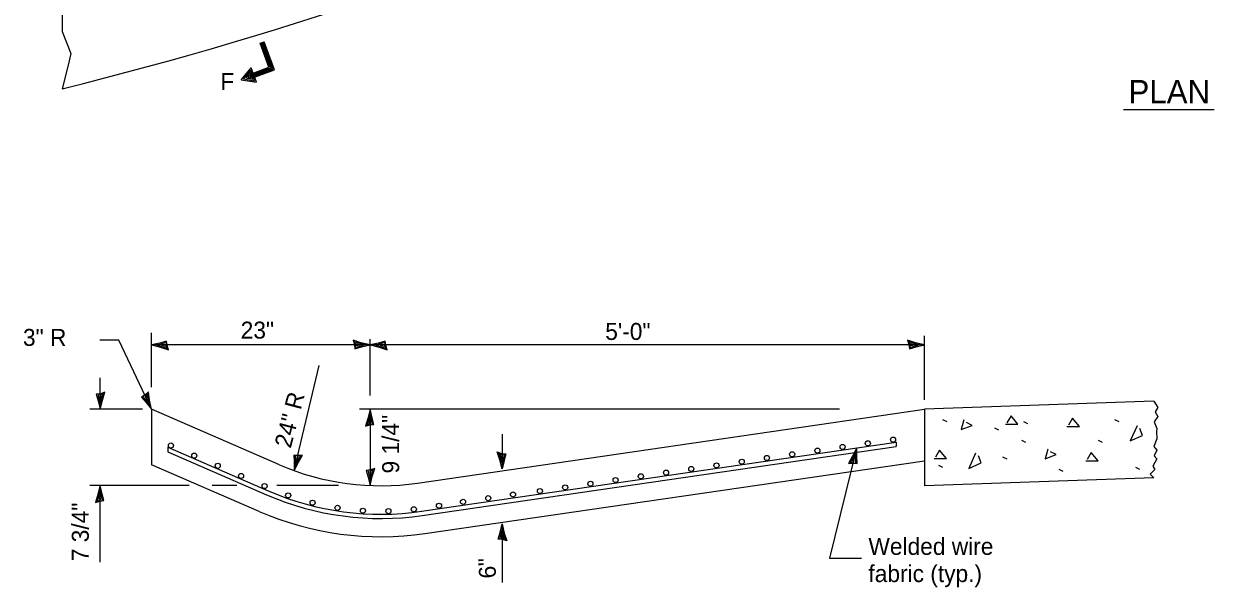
# Model space of a CAD drawing. Extents: x 1589224 to 1591264, y 1592405 to 1592845.
# Drawn here: x 1590771.4 to 1590939.6, y 1592619.2 to 1592698.7 of the extents above; entities that cross this region are included whole.
import ezdxf

# ---------------------------------------------------------------- set-up
doc = ezdxf.new("R2010")
doc.units = 0
for name, color, linetype in [('Level 20', 7, 'Continuous'), ('Level 21', 7, 'Continuous'), ('Level 22', 7, 'Continuous'), ('Level 25', 7, 'Continuous'), ('Level 29', 7, 'Continuous')]:
    doc.layers.add(name, color=color, linetype=linetype)

msp = doc.modelspace()

# ---------------------------------------------------------------- linework, layer by layer
at = {"layer": 'Level 20'}
for p, q in [((1590789.46, 1592644.31), (1590789.46, 1592636.51)), ((1590807.55, 1592636.48), (1590789.46, 1592644.31)), ((1590827.05, 1592633.88), (1590898.66, 1592644.31)), ((1590931.04, 1592645.44), (1590898.66, 1592644.31)), ((1590898.66, 1592644.31), (1590898.66, 1592633.51)), ((1590792.22, 1592639.19), (1590792.22, 1592639.19)), ((1590827.63, 1592629.91), (1590894.65, 1592639.66)), ((1590827.72, 1592629.31), (1590894.65, 1592639.06)), ((1590894.21, 1592640.02), (1590894.21, 1592640.02)), ((1590894.65, 1592639.66), (1590894.65, 1592639.06)), ((1590791.77, 1592638.95), (1590805.96, 1592632.8)), ((1590791.77, 1592638.95), (1590791.77, 1592638.29)), ((1590791.77, 1592638.29), (1590805.72, 1592632.25)), ((1590795.52, 1592637.76), (1590795.52, 1592637.76)), ((1590876.4, 1592637.43), (1590876.4, 1592637.43)), ((1590879.96, 1592637.95), (1590879.96, 1592637.95)), ((1590883.52, 1592638.47), (1590883.52, 1592638.47)), ((1590804.69, 1592629.87), (1590789.46, 1592636.46)), ((1590798.83, 1592636.33), (1590798.83, 1592636.33)), ((1590828.08, 1592626.76), (1590898.66, 1592637.03)), ((1590865.71, 1592635.87), (1590865.71, 1592635.87)), ((1590869.27, 1592636.39), (1590869.27, 1592636.39)), ((1590872.84, 1592636.91), (1590872.84, 1592636.91)), ((1590802.13, 1592634.9), (1590802.13, 1592634.9)), ((1590855.02, 1592634.32), (1590855.02, 1592634.32)), ((1590858.59, 1592634.84), (1590858.59, 1592634.84)), ((1590862.15, 1592635.35), (1590862.15, 1592635.35)), ((1590931.04, 1592634.64), (1590898.66, 1592633.51)), ((1590805.43, 1592633.47), (1590805.43, 1592633.47)), ((1590844.33, 1592632.76), (1590844.33, 1592632.76)), ((1590847.9, 1592633.28), (1590847.9, 1592633.28)), ((1590851.46, 1592633.8), (1590851.46, 1592633.8)), ((1590808.78, 1592632.14), (1590808.78, 1592632.14)), ((1590812.23, 1592631.11), (1590812.23, 1592631.11)), ((1590830.08, 1592630.69), (1590830.08, 1592630.69)), ((1590815.75, 1592630.39), (1590815.75, 1592630.39)), ((1590819.33, 1592629.99), (1590819.33, 1592629.99)), ((1590822.93, 1592629.93), (1590822.93, 1592629.93)), ((1590826.52, 1592630.19), (1590826.52, 1592630.19))]:
    msp.add_line(p, q, dxfattribs=at)
for points in [[(1590776.87, 1592728.63), (1590775.79, 1592725.38), (1590776.87, 1592722.94), (1590776.74, 1592719), (1590776.87, 1592715.51), (1590777.82, 1592711.66), (1590776.6, 1592707.86), (1590776.47, 1592705.68), (1590776.87, 1592702.54), (1590776.87, 1592697.67), (1590778.1, 1592694.54), (1590777.69, 1592692.91), (1590776.87, 1592689.58)], [(1590931.04, 1592645.44), (1590931.62, 1592644.54), (1590931.25, 1592643.96), (1590931.62, 1592643.3), (1590931.11, 1592642.56), (1590931.47, 1592641.61), (1590931.4, 1592641.17), (1590931.47, 1592640.15), (1590931.03, 1592639.05), (1590931.47, 1592638.54), (1590931.11, 1592637.73), (1590931.47, 1592637.29), (1590930.89, 1592636.27), (1590931.18, 1592635.83), (1590930.52, 1592635.17), (1590931.04, 1592634.64)]]:
    msp.add_lwpolyline(points, dxfattribs=at)
for centre in [(1590792.22, 1592639.19), (1590887.09, 1592638.99), (1590890.65, 1592639.5), (1590894.21, 1592640.02), (1590795.52, 1592637.76), (1590876.4, 1592637.43), (1590879.96, 1592637.95), (1590883.53, 1592638.47), (1590798.83, 1592636.33), (1590862.15, 1592635.36), (1590865.71, 1592635.88), (1590869.27, 1592636.39), (1590872.84, 1592636.91), (1590802.13, 1592634.9), (1590851.46, 1592633.8), (1590855.02, 1592634.32), (1590858.59, 1592634.84), (1590805.44, 1592633.47), (1590808.78, 1592632.15), (1590840.53, 1592632.28), (1590844.33, 1592632.76), (1590847.9, 1592633.28), (1590812.23, 1592631.11), (1590815.75, 1592630.39), (1590830.08, 1592630.69), (1590833.47, 1592631.24), (1590837.04, 1592631.76), (1590819.33, 1592629.99), (1590822.93, 1592629.93), (1590826.52, 1592630.19)]:
    msp.add_circle(centre, 0.36, dxfattribs=at)
for centre, radius, start, end in [((1590641.69, 1593234.98), 561.91, 283.9204, 294.0685), ((1590821.86, 1592669.51), 36, 246.5762, 278.2814), ((1590821.87, 1592669.49), 40, 246.5762, 278.2814), ((1590821.87, 1592669.49), 40.6, 246.5762, 278.2814), ((1590821.86, 1592669.51), 43.2, 246.5762, 278.2814)]:
    msp.add_arc(centre, radius, start, end, dxfattribs=at)
at = {"layer": 'Level 21'}
for p, q in [((1590901.2, 1592642.89), (1590901.79, 1592642.59)), ((1590912.62, 1592642.59), (1590913.21, 1592642.3)), ((1590925.5, 1592642.89), (1590926.09, 1592642.59)), ((1590908.52, 1592641.71), (1590909.11, 1592641.42)), ((1590890.65, 1592639.5), (1590890.65, 1592639.5)), ((1590912.33, 1592639.96), (1590912.91, 1592639.66)), ((1590923.16, 1592639.96), (1590923.74, 1592639.66)), ((1590887.09, 1592638.98), (1590887.09, 1592638.98)), ((1590909.69, 1592637.61), (1590910.28, 1592637.32)), ((1590900.62, 1592636.44), (1590901.2, 1592636.15)), ((1590917.6, 1592635.86), (1590918.18, 1592635.56)), ((1590928.43, 1592636.15), (1590929.01, 1592635.86))]:
    msp.add_line(p, q, dxfattribs=at)
for points in [[(1590904.21, 1592642.82), (1590903.82, 1592641.46), (1590905.38, 1592642.04), (1590904.6, 1592642.43)], [(1590910.09, 1592642.2), (1590911.84, 1592642.2), (1590910.87, 1592643.37), (1590910.28, 1592642.4)], [(1590918.77, 1592641.9), (1590920.53, 1592641.9), (1590919.55, 1592643.07), (1590918.97, 1592642.09)], [(1590928.68, 1592641.99), (1590927.7, 1592639.84), (1590929.46, 1592640.62), (1590929.07, 1592641.6)], [(1590900, 1592637.36), (1590901.76, 1592637.36), (1590900.78, 1592638.53), (1590900.2, 1592637.55)], [(1590905.87, 1592638.11), (1590904.9, 1592635.97), (1590906.65, 1592636.75), (1590906.26, 1592637.72)], [(1590916.08, 1592638.7), (1590915.68, 1592637.33), (1590917.25, 1592637.92), (1590916.46, 1592638.31)], [(1590921.43, 1592637.04), (1590923.18, 1592637.04), (1590922.21, 1592638.21), (1590921.62, 1592637.24)]]:
    msp.add_lwpolyline(points, dxfattribs=at)
at = {"layer": 'Level 22'}
for p, q in [((1590804.82, 1592695.99), (1590805.39, 1592696.19)), ((1590806.06, 1592692.61), (1590804.82, 1592695.99)), ((1590806.26, 1592692.52), (1590804.96, 1592696.04)), ((1590806.45, 1592692.43), (1590805.1, 1592696.09)), ((1590806.64, 1592692.34), (1590805.25, 1592696.14)), ((1590806.83, 1592692.25), (1590805.39, 1592696.19)), ((1590802.16, 1592690.85), (1590803.54, 1592692.51)), ((1590802.47, 1592690.97), (1590803.48, 1592692.18)), ((1590802.79, 1592691.09), (1590803.43, 1592691.85)), ((1590803.1, 1592691.2), (1590803.37, 1592691.52)), ((1590803.1, 1592691.2), (1590803.51, 1592691.13)), ((1590803.51, 1592691.13), (1590803.37, 1592691.52)), ((1590803.77, 1592690.91), (1590803.43, 1592691.85)), ((1590804.03, 1592690.7), (1590803.48, 1592692.18)), ((1590804.29, 1592690.48), (1590803.54, 1592692.51)), ((1590803.81, 1592691.78), (1590806.06, 1592692.61)), ((1590803.86, 1592691.64), (1590806.26, 1592692.52)), ((1590803.91, 1592691.5), (1590806.45, 1592692.43)), ((1590803.97, 1592691.36), (1590806.64, 1592692.34)), ((1590804.02, 1592691.22), (1590806.83, 1592692.25)), ((1590802.16, 1592690.85), (1590804.29, 1592690.48)), ((1590802.47, 1592690.97), (1590804.03, 1592690.7)), ((1590802.79, 1592691.09), (1590803.77, 1592690.91)), ((1590789.46, 1592647.43), (1590789.46, 1592655.1)), ((1590820.34, 1592646.27), (1590820.34, 1592654.23)), ((1590898.66, 1592645.63), (1590898.66, 1592654.7)), ((1590784.88, 1592654.08), (1590782.18, 1592654.08)), ((1590789.46, 1592644.31), (1590784.88, 1592654.08)), ((1590820.34, 1592653.39), (1590789.46, 1592653.39)), ((1590898.66, 1592653.39), (1590820.34, 1592653.39)), ((1590809.62, 1592635.65), (1590813.17, 1592650.5)), ((1590782.22, 1592644.31), (1590782.22, 1592648.74)), ((1590788.21, 1592644.31), (1590780.78, 1592644.31)), ((1590886.66, 1592644.31), (1590818.87, 1592644.31)), ((1590820.34, 1592644.31), (1590820.34, 1592633.54)), ((1590838.98, 1592640.79), (1590838.98, 1592636.1)), ((1590889.06, 1592638.78), (1590885.22, 1592623.27)), ((1590794.8, 1592633.54), (1590780.78, 1592633.54)), ((1590782.22, 1592622.7), (1590782.22, 1592633.54)), ((1590801.53, 1592633.54), (1590798.03, 1592633.54)), ((1590815.87, 1592633.54), (1590807.19, 1592633.54)), ((1590838.98, 1592627.98), (1590838.98, 1592619.87)), ((1590885.22, 1592623.27), (1590889.77, 1592623.27))]:
    msp.add_line(p, q, dxfattribs=at)
for points in [[(1590791.67, 1592653.33), (1590791.59, 1592653.92), (1590790.66, 1592653.66), (1590789.46, 1592653.39), (1590790.74, 1592653.07), (1590791.86, 1592652.72), (1590791.67, 1592653.33), (1590791.57, 1592653.72), (1590790.27, 1592653.38), (1590791.69, 1592652.94), (1590791.48, 1592653.44), (1590790.88, 1592653.37), (1590791.46, 1592653.21)], [(1590818.14, 1592653.44), (1590818.21, 1592652.85), (1590819.14, 1592653.11), (1590820.34, 1592653.39), (1590819.06, 1592653.7), (1590817.94, 1592654.05), (1590818.14, 1592653.44), (1590818.24, 1592653.05), (1590819.54, 1592653.39), (1590818.12, 1592653.84), (1590818.33, 1592653.33), (1590818.92, 1592653.4), (1590818.35, 1592653.56)], [(1590822.55, 1592653.33), (1590822.47, 1592653.92), (1590821.54, 1592653.66), (1590820.34, 1592653.39), (1590821.62, 1592653.07), (1590822.74, 1592652.72), (1590822.55, 1592653.33), (1590822.45, 1592653.72), (1590821.15, 1592653.38), (1590822.57, 1592652.94), (1590822.36, 1592653.44), (1590821.76, 1592653.37), (1590822.34, 1592653.21)], [(1590896.46, 1592653.44), (1590896.53, 1592652.85), (1590897.46, 1592653.11), (1590898.66, 1592653.39), (1590897.38, 1592653.7), (1590896.26, 1592654.05), (1590896.46, 1592653.44), (1590896.56, 1592653.05), (1590897.86, 1592653.39), (1590896.44, 1592653.84), (1590896.65, 1592653.33), (1590897.24, 1592653.4), (1590896.67, 1592653.56)], [(1590782.27, 1592646.51), (1590781.68, 1592646.44), (1590781.94, 1592645.51), (1590782.22, 1592644.31), (1590782.53, 1592645.59), (1590782.88, 1592646.71), (1590782.27, 1592646.51), (1590781.88, 1592646.41), (1590782.22, 1592645.12), (1590782.67, 1592646.53), (1590782.16, 1592646.32), (1590782.23, 1592645.73), (1590782.39, 1592646.3)], [(1590788.58, 1592646.33), (1590788.08, 1592646.01), (1590788.7, 1592645.28), (1590789.46, 1592644.31), (1590789.2, 1592645.6), (1590789.05, 1592646.77), (1590788.58, 1592646.33), (1590788.27, 1592646.07), (1590789.12, 1592645.04), (1590788.93, 1592646.52), (1590788.56, 1592646.11), (1590788.88, 1592645.6), (1590788.77, 1592646.19)], [(1590820.29, 1592642.11), (1590820.88, 1592642.18), (1590820.62, 1592643.11), (1590820.34, 1592644.31), (1590820.03, 1592643.03), (1590819.68, 1592641.91), (1590820.29, 1592642.11), (1590820.67, 1592642.2), (1590820.34, 1592643.5), (1590819.89, 1592642.08), (1590820.4, 1592642.29), (1590820.33, 1592642.89), (1590820.17, 1592642.32)], [(1590810.18, 1592637.78), (1590809.59, 1592637.84), (1590809.63, 1592636.88), (1590809.62, 1592635.65), (1590810.22, 1592636.82), (1590810.82, 1592637.83), (1590810.18, 1592637.78), (1590809.78, 1592637.77), (1590809.81, 1592636.43), (1590810.57, 1592637.71), (1590810.03, 1592637.62), (1590809.96, 1592637.02), (1590810.25, 1592637.55)], [(1590838.92, 1592638.08), (1590839.51, 1592638), (1590839.26, 1592637.07), (1590838.98, 1592635.88), (1590838.66, 1592637.15), (1590838.31, 1592638.28), (1590838.92, 1592638.08), (1590839.31, 1592637.98), (1590838.98, 1592636.68), (1590838.53, 1592638.1), (1590839.03, 1592637.89), (1590838.96, 1592637.29), (1590838.8, 1592637.87)], [(1590888.54, 1592636.72), (1590889.13, 1592636.66), (1590889.08, 1592637.62), (1590889.08, 1592638.85), (1590888.49, 1592637.68), (1590887.9, 1592636.66), (1590888.54, 1592636.72), (1590888.94, 1592636.73), (1590888.9, 1592638.07), (1590888.15, 1592636.78), (1590888.68, 1592636.88), (1590888.75, 1592637.47), (1590888.47, 1592636.95)], [(1590820.4, 1592635.74), (1590819.81, 1592635.67), (1590820.07, 1592634.74), (1590820.34, 1592633.54), (1590820.66, 1592634.82), (1590821.01, 1592635.94), (1590820.4, 1592635.74), (1590820.01, 1592635.65), (1590820.34, 1592634.35), (1590820.79, 1592635.77), (1590820.29, 1592635.56), (1590820.36, 1592634.96), (1590820.52, 1592635.53)], [(1590782.16, 1592631.34), (1590782.75, 1592631.41), (1590782.49, 1592632.34), (1590782.22, 1592633.54), (1590781.9, 1592632.26), (1590781.55, 1592631.14), (1590782.16, 1592631.34), (1590782.55, 1592631.44), (1590782.21, 1592632.73), (1590781.77, 1592631.32), (1590782.27, 1592631.53), (1590782.2, 1592632.12), (1590782.04, 1592631.55)], [(1590839.03, 1592625.92), (1590838.45, 1592625.99), (1590838.7, 1592626.92), (1590838.98, 1592628.12), (1590839.29, 1592626.84), (1590839.65, 1592625.72), (1590839.03, 1592625.92), (1590838.65, 1592626.01), (1590838.98, 1592627.31), (1590839.43, 1592625.89), (1590838.93, 1592626.1), (1590839, 1592626.7), (1590839.15, 1592626.13)]]:
    msp.add_lwpolyline(points, dxfattribs=at)
at = {"layer": 'Level 29'}
msp.add_line((1590926.74, 1592686.66), (1590939.57, 1592686.66), dxfattribs=at)

# ---------------------------------------------------------------- texts
at = {"layer": 'Level 25'}
for s, p in [('23"', (1590802.07, 1592654.29)), ('5\'-0"', (1590853.56, 1592654.1))]:
    msp.add_text(s, height=2.4, dxfattribs=at).set_placement(p)
for s, rotation, p in [('24" R', 75.3333, (1590809.13, 1592638.7)), ('9 1/4"', 90, (1590824.45, 1592635.25)), ('7 3/4"', 90, (1590780.62, 1592622.85)), ('6"', 93.116, (1590838.16, 1592620.48))]:
    msp.add_text(s, height=2.4, rotation=rotation, dxfattribs=at).set_placement(p)
at = {"layer": 'Level 29'}
for s, height, p in [('F', 2.4, (1590799.2, 1592689.4)), ('PLAN', 3.3, (1590927.46, 1592687.5)), ('3" R', 2.4, (1590771.32, 1592653.26)), ('Welded wire ', 2.4, (1590890.73, 1592623.75)), ('fabric (typ.)', 2.4, (1590890.73, 1592619.91))]:
    msp.add_text(s, height=height, dxfattribs=at).set_placement(p)

doc.saveas('drawing.dxf')
